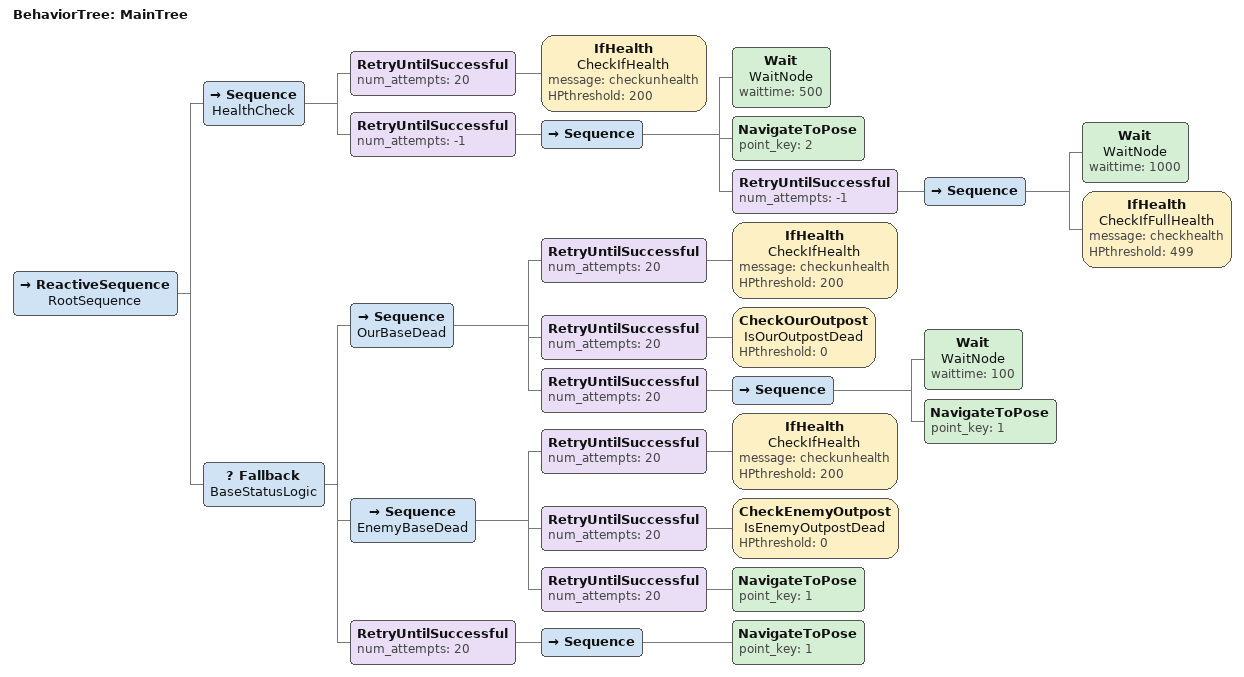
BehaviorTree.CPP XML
<root main_tree_to_execute="MainTree" BTCPP_format="4">
  <BehaviorTree ID="MainTree">

        <ReactiveSequence name="RootSequence">
          <!-- 最高优先级：血量检查 -->
          <Sequence name="HealthCheck">
            <RetryUntilSuccessful num_attempts="20">
              <IfHealth name = "CheckIfHealth" message="checkunhealth" HPthreshold="200"/>
            </RetryUntilSuccessful>
            <RetryUntilSuccessful num_attempts="-1">
              <Sequence>
                <Wait name="WaitNode" waittime="500"/>
                <NavigateToPose point_key="2"/>
                <!-- 等到血量补满后再结束该分支 -->
                <RetryUntilSuccessful num_attempts="-1">
                  <Sequence>
                    <Wait name="WaitNode" waittime="1000"/>
                    <IfHealth name = "CheckIfFullHealth" message="checkhealth" HPthreshold="499"/>
                  </Sequence>
                </RetryUntilSuccessful>
              </Sequence>
            </RetryUntilSuccessful>
          </Sequence>

          <!-- 前哨站状态逻辑 -->
          <Fallback name="BaseStatusLogic">
            <!-- 如果我方前哨站阵亡，回堡垒 -->
            <Sequence name="OurBaseDead">
              <RetryUntilSuccessful num_attempts="20">
                <IfHealth name = "CheckIfHealth" message="checkunhealth" HPthreshold="200"/>
              </RetryUntilSuccessful>
              <RetryUntilSuccessful num_attempts="20">
                <CheckOurOutpost name="IsOurOutpostDead" HPthreshold="0"/>
              </RetryUntilSuccessful>
              <RetryUntilSuccessful num_attempts="20">
                <Sequence>
                  <Wait name="WaitNode" waittime="100"/>
                  <NavigateToPose point_key="1"/>
                </Sequence>
              </RetryUntilSuccessful>
            </Sequence>

            <!-- 如果我方前哨站活着，敌方前哨站死亡，去中央高地辅助 -->
            <Sequence name="EnemyBaseDead">
              <RetryUntilSuccessful num_attempts="20">
                <IfHealth name = "CheckIfHealth" message="checkunhealth" HPthreshold="200"/>
              </RetryUntilSuccessful>
              <RetryUntilSuccessful num_attempts="20">
                <CheckEnemyOutpost name="IsEnemyOutpostDead" HPthreshold="0"/>
              </RetryUntilSuccessful>
              <RetryUntilSuccessful num_attempts="20">

                  <NavigateToPose point_key="1"/>

              </RetryUntilSuccessful>
            </Sequence>

            <!-- 如果双方前哨站都活着，前往去打前哨站 -->
            <RetryUntilSuccessful num_attempts="20">
              <Sequence>

                <NavigateToPose point_key="1"/>
              </Sequence>
            </RetryUntilSuccessful>

          </Fallback>
        </ReactiveSequence>

  </BehaviorTree>
</root>
